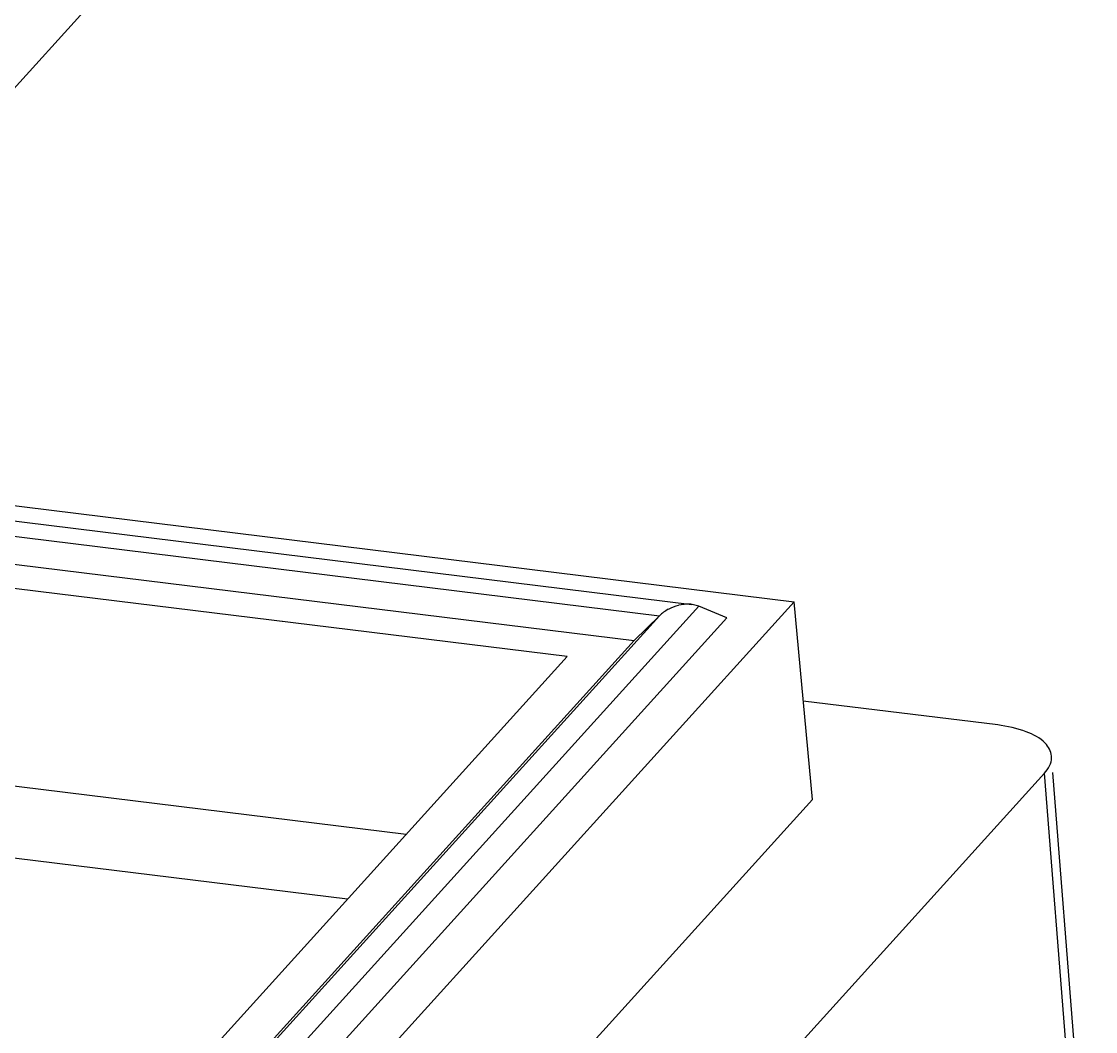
# Model space of a CAD drawing. Header units: millimetres. Extents: x -1995 to -555, y 489 to 1011.
# Drawn here: x -825.46 to -813.35, y 689.49 to 700.88 of the extents above; entities that cross this region are included whole.
import ezdxf

# ---------------------------------------------------------------- set-up
doc = ezdxf.new("R2010")
doc.units = ezdxf.units.MM

msp = doc.modelspace()

# ---------------------------------------------------------------- linework, layer by layer
at = {"color": 7, "linetype": 'Continuous'}
for p, q in [((-824.337, 701.463), (-825.799, 699.849)), ((-844.215, 697.722), (-816.752, 694.341)), ((-844.355, 697.567), (-817.903, 694.31)), ((-844.496, 697.411), (-818.271, 694.182)), ((-844.639, 697.116), (-818.555, 693.904)), ((-819.311, 693.721), (-844.606, 696.835)), ((-821.125, 691.716), (-844.347, 694.576)), ((-817.825, 694.29), (-865.396, 641.74)), ((-865.265, 640.75), (-816.752, 694.341)), ((-817.825, 694.29), (-817.902, 694.31)), ((-817.509, 694.158), (-817.825, 694.29)), ((-816.546, 692.109), (-816.752, 694.341)), ((-818.271, 694.182), (-865.44, 642.076)), ((-817.509, 694.158), (-865.341, 641.319)), ((-818.271, 694.182), (-818.555, 693.904)), ((-818.555, 693.904), (-865.444, 642.107)), ((-865.519, 642.676), (-819.311, 693.721)), ((-821.787, 690.985), (-844.252, 693.751)), ((-814.457, 692.951), (-816.649, 693.221)), ((-836.034, 667.988), (-813.928, 692.408)), ((-813.433, 686.162), (-813.928, 692.408)), ((-813.354, 686.354), (-813.835, 692.415)), ((-864.982, 638.603), (-816.546, 692.109))]:
    msp.add_line(p, q, dxfattribs=at)
msp.add_arc((-817.935, 693.811), 0.502, 103.6297, 118.0971, dxfattribs=at)
for points, start_tangent, end_tangent in [([(-818.171, 694.255), (-818.271, 694.182)], (-0.881994, -0.47126), (-0.713988, -0.700158)), ([(-817.902, 694.31), (-817.932, 694.312), (-818.053, 694.3)], (-0.992729, 0.12037), (-0.971846, -0.235616)), ([(-813.85, 692.6), (-813.922, 692.745), (-814.135, 692.875), (-814.457, 692.951)], (-0.103068, 0.994674), (-0.992505, 0.122207)), ([(-813.928, 692.408), (-813.849, 692.581), (-813.85, 692.6)], (0.671114, 0.741355), (-0.103068, 0.994674))]:
    msp.add_spline(points, degree=3, dxfattribs=dict(at, start_tangent=start_tangent, end_tangent=end_tangent))

doc.saveas('drawing.dxf')
